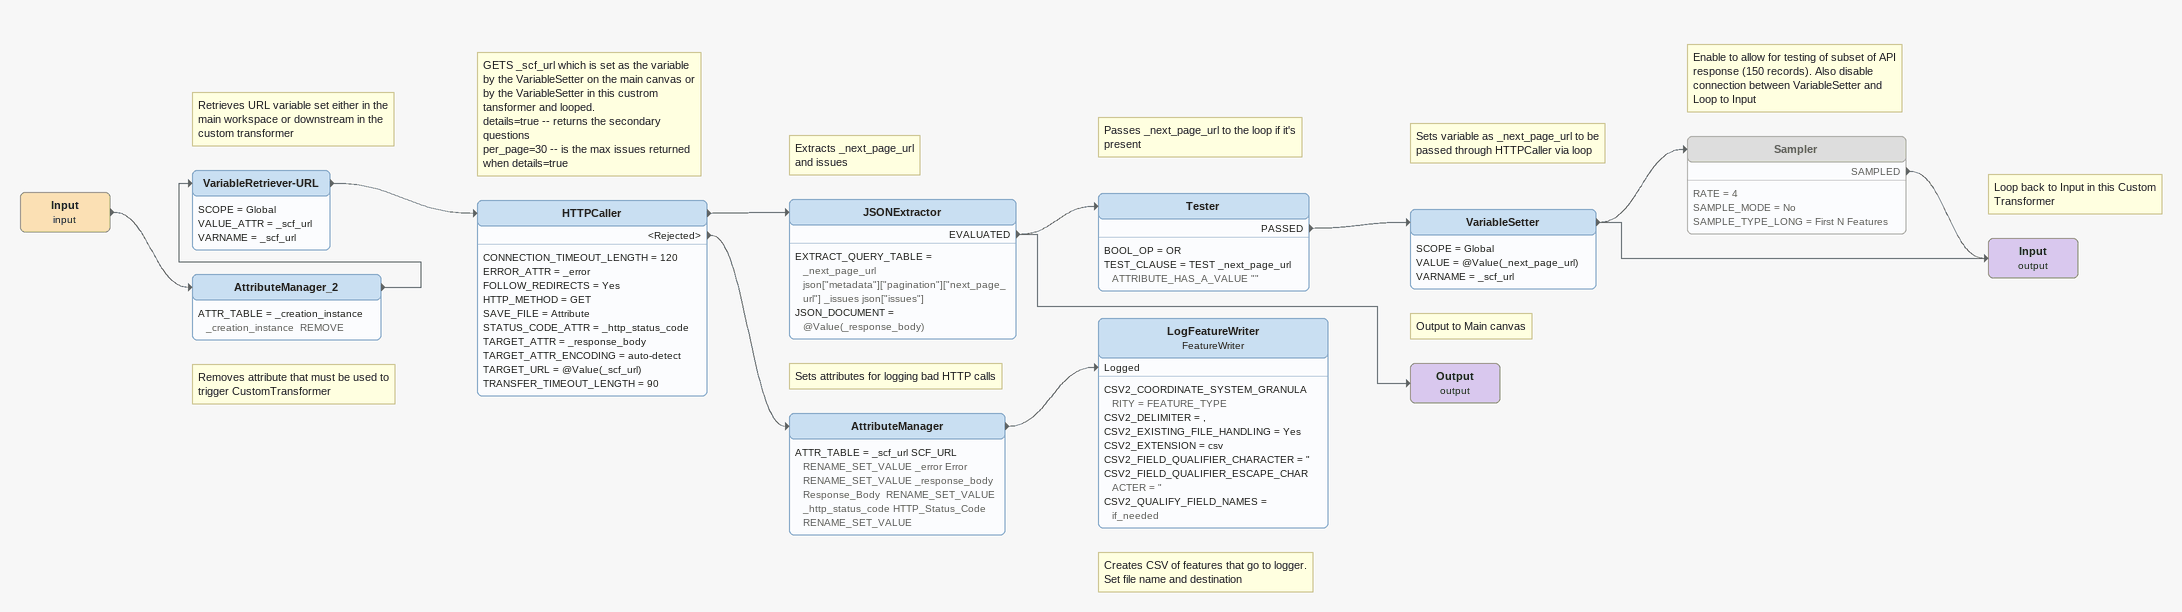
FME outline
Input (input)
    -> AttributeManager_2
Note: Removes attribute that must be used to trigger CustomTransformer
AttributeManager_2
    ATTR_TABLE = _creation_instance _creation_instance  REMOVE
    -> VariableRetriever-URL
Note: Retrieves URL variable set either in the main workspace or downstream in the custom transformer
VariableRetriever-URL
    SCOPE = Global
    VALUE_ATTR = _scf_url
    VARNAME = _scf_url
    -> HTTPCaller
Note: GETS _scf_url which is set as the variable by the VariableSetter on the main canvas or by the VariableSetter in this custrom tansformer and looped. / details=true -- returns the secondary questions / per_page=30 -- is the max issues returned when details=true
HTTPCaller
    CONNECTION_TIMEOUT_LENGTH = 120
    ERROR_ATTR = _error
    FOLLOW_REDIRECTS = Yes
    HTTP_METHOD = GET
    SAVE_FILE = Attribute
    STATUS_CODE_ATTR = _http_status_code
    TARGET_ATTR = _response_body
    TARGET_ATTR_ENCODING = auto-detect
    TARGET_URL = @Value(_scf_url)
    TRANSFER_TIMEOUT_LENGTH = 90
    -> JSONExtractor
    <Rejected> -> AttributeManager
Note: Extracts _next_page_url / and issues
JSONExtractor
    EXTRACT_QUERY_TABLE = _next_page_url json["metadata"]["pagination"]["next_page_url"] _issues json["issues"]
    JSON_DOCUMENT = @Value(_response_body)
    EVALUATED -> Tester
    EVALUATED -> Output (output)
Note: Passes _next_page_url to the loop if it's present
Tester
    BOOL_OP = OR
    TEST_CLAUSE = TEST _next_page_url ATTRIBUTE_HAS_A_VALUE ""
    PASSED -> VariableSetter
Note: Sets variable as _next_page_url to be passed through HTTPCaller via loop
VariableSetter
    SCOPE = Global
    VALUE = @Value(_next_page_url)
    VARNAME = _scf_url
    -> Sampler
    -> Input (output)
Note: Enable to allow for testing of subset of API response (150 records). Also disable connection between VariableSetter and Loop to Input
Sampler [off]
    RATE = 4
    SAMPLE_MODE = No
    SAMPLE_TYPE_LONG = First N Features
    SAMPLED -> Input (output)
Note: Loop back to Input in this Custom Transformer
Input (output)
Note: Output to Main canvas
Output (output)
Note: Sets attributes for logging bad HTTP calls
AttributeManager
    ATTR_TABLE = _scf_url SCF_URL  RENAME_SET_VALUE _error Error  RENAME_SET_VALUE _response_body Response_Body  RENAME_SET_VALUE _http_status_code HTTP_Status_Code  RENAME_SET_VALUE
    -> LogFeatureWriter [Logged]
Note: Creates CSV of features that go to logger. Set file name and destination
LogFeatureWriter: FeatureWriter
    CSV2_COORDINATE_SYSTEM_GRANULARITY = FEATURE_TYPE
    CSV2_DELIMITER = ,
    CSV2_EXISTING_FILE_HANDLING = Yes
    CSV2_EXTENSION = csv
    CSV2_FIELD_QUALIFIER_CHARACTER = "
    CSV2_FIELD_QUALIFIER_ESCAPE_CHARACTER = "
    CSV2_QUALIFY_FIELD_NAMES = if_needed
